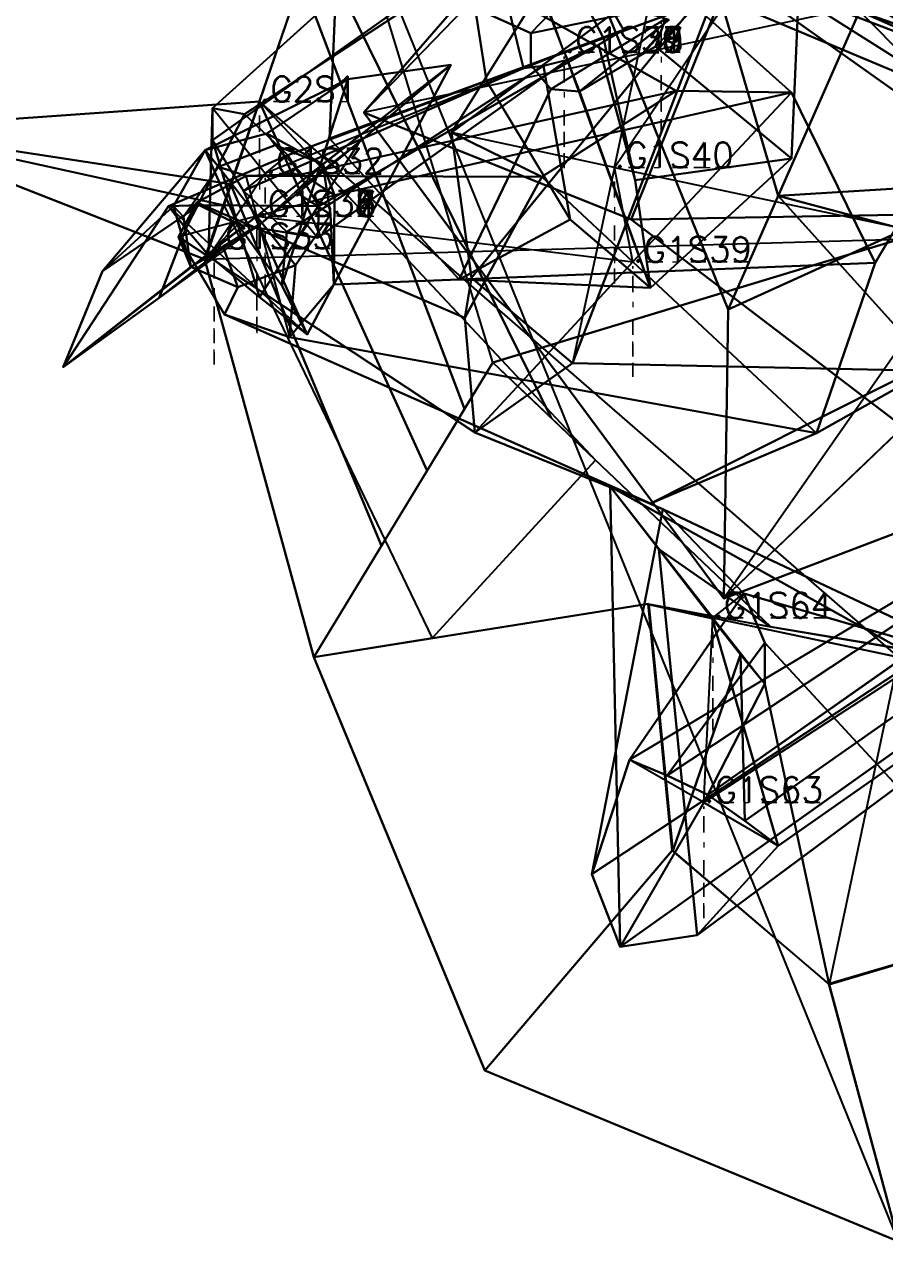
# Model space of a CAD drawing. Extents: x 34233638 to 35010029, y 7400000 to 8016345.
# Drawn here: x 34717082 to 34718112, y 7513563 to 7515020 of the extents above; entities that cross this region are included whole.
import ezdxf

# ---------------------------------------------------------------- set-up
doc = ezdxf.new("R2010")
doc.units = 0
doc.header["$LTSCALE"] = 6
doc.header["$MEASUREMENT"] = 0
doc.header["$PDMODE"] = 1
for name, color, linetype in [('T-3DF1', 245, 'CONTINUOUS'), ('T-3DF2', 243, 'CONTINUOUS'), ('T-3DF3', 241, 'CONTINUOUS'), ('T-3DF4', 243, 'CONTINUOUS'), ('T-3DF5', 245, 'CONTINUOUS'), ('T-3DF6', 247, 'CONTINUOUS'), ('T-3DF7', 249, 'CONTINUOUS'), ('T-3DF8', 247, 'CONTINUOUS'), ('V-FIL', 41, 'CONTINUOUS'), ('V-PROFIL', 65, 'CONTINUOUS'), ('V-PROFIL-C', 65, 'CONTINUOUS'), ('V-PROFIL-P', 65, 'CONTINUOUS'), ('V-STATION', 7, 'CONTINUOUS'), ('V-STATION-C1', 7, 'CONTINUOUS'), ('V-STATION-C2', 7, 'CONTINUOUS'), ('X-CONTOUR', 7, 'CONTINUOUS')]:
    doc.layers.add(name, color=color, linetype=linetype)
doc.styles.add('SIMPLEX', font='simplex')

# ---------------------------------------------------------------- blocks, each defined once
blk = doc.blocks.new('S1')
at = {"layer": 'T-3DF1'}
blk.add_3dface([(-808.2, 541.8, 324.4), (-558.2, 22.6, 646.6), (-700, 0), (-830.6, 476.6, -0.1)], dxfattribs=at)
at = {"layer": 'T-3DF2'}
blk.add_3dface([(-808.2, 541.8, 324.4), (-558.2, 22.6, 646.6), (-362.6, 235.8, 720.2), (-765.5, 665.7, 499.9)], dxfattribs=at)
at = {"layer": 'T-3DF3'}
blk.add_3dface([(-765.5, 665.7, 499.9), (-362.6, 235.8, 720.2), (-415.9, 286.5, 407.5), (-698.4, 860.5, 342.8)], dxfattribs=at)
at = {"layer": 'T-3DF4'}
for points in [[(-698.4, 860.5, 342.8), (-415.9, 286.5, 407.5), (-485.4, 352.7), (-667.8, 949.4, -0.1)], [(153.1, -321.7, 2263.8), (-83.2, -391.3, 2082), (0, -700), (495, -495)]]:
    blk.add_3dface(points, dxfattribs=at)
for points, invisible_edges in [([(-700, 0), (-485.4, 352.7), (0, 500), (-495, -495)], 4), ([(0, -700), (-495, -495), (0, 500), (485.4, 352.7)], 10)]:
    blk.add_3dface(points, dxfattribs=dict(at, invisible_edges=invisible_edges))
at = {"layer": 'T-3DF5'}
for points in [[(-715, 812.2, -5.5), (-519.3, 297), (-485.4, 352.7), (-667.8, 949.4, -0.1)], [(-83.2, -391.3, 2082), (-270.7, -231.6, 1900.2), (-495, -495), (0, -700)]]:
    blk.add_3dface(points, dxfattribs=at)
at = {"layer": 'T-3DF6'}
for points in [[(-765.5, 665.7, -10.1), (-564.3, 223.1), (-519.3, 297), (-715, 812.2, -5.5)], [(-270.7, -231.6, 1900.2), (-299.7, 63.7, 1824.9), (-700, 0), (-495, -495)]]:
    blk.add_3dface(points, dxfattribs=at)
at = {"layer": 'T-3DF7'}
for points in [[(-799.6, 566.6, -5.6), (-619, 133.2), (-564.3, 223.1), (-765.5, 665.7, -10.1)], [(-299.7, 63.7, 1824.9), (-152.8, 36.1, 1950.2), (-485.4, 352.7), (-700, 0)]]:
    blk.add_3dface(points, dxfattribs=at)
at = {"layer": 'T-3DF8'}
for points in [[(-830.6, 476.6, -0.1), (-700, 0), (-619, 133.2), (-799.6, 566.6, -5.6)], [(-152.8, 36.1, 1950.2), (2.1, 9.8, 2082), (0, 500), (-485.4, 352.7)]]:
    blk.add_3dface(points, dxfattribs=at)

msp = doc.modelspace()

# ---------------------------------------------------------------- linework, layer by layer
at = {"layer": 'T-3DF1'}
for points in [[(34717593, 7514891, -29248), (34717686, 7515040, -29124), (34718072, 7515258, -29441), (34718015, 7515203, -29510)], [(34718145, 7515014, -9938), (34718065, 7515066, -9815), (34717730, 7515254, -9637), (34717854, 7515115, -9869)], [(34718130, 7514977, -9382), (34717999, 7515060, -9300), (34718065, 7515066, -9815), (34718145, 7515014, -9938)], [(34718388, 7514907, -9194), (34718391, 7514910, -9039), (34717999, 7515060, -9300), (34718130, 7514977, -9382)], [(34717701, 7514838, -28845), (34717862, 7514941, -28769), (34717686, 7515040, -29124), (34717593, 7514891, -29248)], [(34717853, 7515026, -12091), (34717849, 7515027, -12062), (34717712, 7514943, -12138), (34717746, 7514940, -12156)], [(34717732, 7514978, -23706), (34717703, 7514971, -23680), (34717396, 7514772, -23701), (34717433, 7514765, -23768)], [(34717831, 7514705, -21912), (34717735, 7514787, -21912), (34717703, 7514971, -23680), (34717732, 7514978, -23706)], [(34717337, 7514781, -23836), (34717390, 7514708, -23759), (34717469, 7514955, -23958), (34717298, 7514870, -23995)], [(34717298, 7514870, -23995), (34717469, 7514955, -23958), (34717372, 7514890, -24604), (34717298, 7514870, -24604)], [(34717746, 7514940, -12156), (34717712, 7514943, -12138), (34717602, 7514715, -16134), (34717831, 7514705, -16134)], [(34717347, 7514839, -27954), (34717414, 7514841, -27937), (34717862, 7514941, -28769), (34717701, 7514838, -28845)], [(34717298, 7514739, -45558), (34717320, 7514804, -45233), (34716920, 7514892, -45503), (34716918, 7514888, -45558)], [(34717298, 7514870, -24604), (34717372, 7514890, -24604), (34717382, 7514876, -25334), (34717314, 7514850, -25334)], [(34717314, 7514850, -25334), (34717382, 7514876, -25334), (34717382, 7514876, -26024), (34717314, 7514850, -26024)], [(34717314, 7514850, -26024), (34717382, 7514876, -26024), (34717414, 7514841, -27937), (34717347, 7514839, -27954)], [(34717831, 7514705, -16134), (34717602, 7514715, -16134), (34717735, 7514787, -18644), (34717831, 7514705, -18644)], [(34717831, 7514705, -18644), (34717735, 7514787, -18644), (34717735, 7514787, -21912), (34717831, 7514705, -21912)], [(34717433, 7514765, -23768), (34717396, 7514772, -23701), (34717390, 7514708, -23759), (34717337, 7514781, -23836)], [(34718724, 7514577, -42045), (34718661, 7514597, -41941), (34717761, 7514003, -43283), (34717795, 7513916, -43405)], [(34717795, 7513916, -43405), (34717761, 7514003, -43283), (34717846, 7514440, -43227), (34717783, 7514467, -43432)], [(34717783, 7514467, -43432), (34717846, 7514440, -43227), (34718283, 7514234, -43344), (34718130, 7514273, -43476)]]:
    msp.add_3dface(points, dxfattribs=at)
at = {"layer": 'T-3DF2'}
for points in [[(34718181, 7515233, -32147), (34718060, 7515267, -32114), (34718331, 7514796, -32778), (34718449, 7514913, -32799)], [(34718391, 7514910, -9039), (34718395, 7514914, -8894), (34717908, 7515131, -9241), (34717999, 7515060, -9300)], [(34717862, 7514941, -28769), (34718000, 7514939, -28732), (34717838, 7515084, -29068), (34717686, 7515040, -29124)], [(34717849, 7515027, -12062), (34717844, 7515029, -12041), (34717688, 7514972, -12131), (34717712, 7514943, -12138)], [(34717703, 7514971, -23680), (34717679, 7514968, -23661), (34717344, 7514821, -23674), (34717396, 7514772, -23701)], [(34717469, 7514955, -23958), (34717592, 7514972, -23937), (34717439, 7514853, -24604), (34717372, 7514890, -24604)], [(34717390, 7514708, -23759), (34717420, 7514649, -23705), (34717592, 7514972, -23937), (34717469, 7514955, -23958)], [(34717712, 7514943, -12138), (34717688, 7514972, -12131), (34717447, 7514884, -16134), (34717602, 7514715, -16134)], [(34717735, 7514787, -21912), (34717635, 7514953, -21912), (34717679, 7514968, -23661), (34717703, 7514971, -23680)], [(34717602, 7514715, -16134), (34717447, 7514884, -16134), (34717635, 7514953, -18644), (34717735, 7514787, -18644)], [(34717735, 7514787, -18644), (34717635, 7514953, -18644), (34717635, 7514953, -21912), (34717735, 7514787, -21912)], [(34717414, 7514841, -27937), (34717453, 7514816, -27929), (34718000, 7514939, -28732), (34717862, 7514941, -28769)], [(34717320, 7514804, -45233), (34717363, 7514928, -45058), (34716922, 7514897, -45458), (34716920, 7514892, -45503)], [(34717372, 7514890, -24604), (34717439, 7514853, -24604), (34717439, 7514853, -25334), (34717382, 7514876, -25334)], [(34717382, 7514876, -25334), (34717439, 7514853, -25334), (34717439, 7514853, -26024), (34717382, 7514876, -26024)], [(34717382, 7514876, -26024), (34717439, 7514853, -26024), (34717453, 7514816, -27929), (34717414, 7514841, -27937)], [(34717396, 7514772, -23701), (34717344, 7514821, -23674), (34717420, 7514649, -23705), (34717390, 7514708, -23759)], [(34718661, 7514597, -41941), (34718621, 7514627, -41873), (34717806, 7514140, -43233), (34717761, 7514003, -43283)], [(34717761, 7514003, -43283), (34717806, 7514140, -43233), (34717943, 7514339, -43136), (34717846, 7514440, -43227)], [(34717846, 7514440, -43227), (34717943, 7514339, -43136), (34718428, 7514199, -43219), (34718283, 7514234, -43344)]]:
    msp.add_3dface(points, dxfattribs=at)
at = {"layer": 'T-3DF3'}
for points in [[(34718060, 7515267, -32114), (34718185, 7515721, -32141), (34717808, 7514787, -32801), (34718331, 7514796, -32778)], [(34718614, 7515333, -31638), (34718831, 7514914, -31658), (34718185, 7515721, -32141), (34718060, 7515267, -32114)], [(34717838, 7515084, -29068), (34718214, 7514926, -29125), (34718402, 7514969, -29428), (34718125, 7515306, -29378)], [(34717447, 7514884, -16134), (34717457, 7515114, -16134), (34717605, 7515145, -18644), (34717635, 7514953, -18644)], [(34717635, 7514953, -18644), (34717605, 7515145, -18644), (34717605, 7515145, -21912), (34717635, 7514953, -21912)], [(34717635, 7514953, -21912), (34717605, 7515145, -21912), (34717642, 7515119, -23678), (34717679, 7514968, -23661)], [(34717363, 7514928, -45058), (34717430, 7515123, -45215), (34716987, 7515076, -45496), (34716922, 7514897, -45458)], [(34717679, 7514968, -23661), (34717642, 7515119, -23678), (34717307, 7514882, -23701), (34717344, 7514821, -23674)], [(34718395, 7514914, -8894), (34718410, 7514932, -9026), (34718022, 7515110, -9300), (34717908, 7515131, -9241)], [(34717688, 7514972, -12131), (34717688, 7515010, -12138), (34717457, 7515114, -16134), (34717447, 7514884, -16134)], [(34718000, 7514939, -28732), (34718100, 7514735, -28765), (34718214, 7514926, -29125), (34717838, 7515084, -29068)], [(34717844, 7515029, -12041), (34717816, 7515036, -12056), (34717688, 7515010, -12138), (34717688, 7514972, -12131)], [(34717420, 7514649, -23705), (34717363, 7514694, -23767), (34717483, 7514880, -23965), (34717592, 7514972, -23937)], [(34717592, 7514972, -23937), (34717483, 7514880, -23965), (34717406, 7514820, -24604), (34717439, 7514853, -24604)], [(34717453, 7514816, -27929), (34717452, 7514709, -27937), (34718100, 7514735, -28765), (34718000, 7514939, -28732)], [(34717344, 7514821, -23674), (34717307, 7514882, -23701), (34717363, 7514694, -23767), (34717420, 7514649, -23705)], [(34717439, 7514853, -24604), (34717406, 7514820, -24604), (34717448, 7514793, -25334), (34717439, 7514853, -25334)], [(34717439, 7514853, -25334), (34717448, 7514793, -25334), (34717448, 7514793, -26024), (34717439, 7514853, -26024)], [(34717439, 7514853, -26024), (34717448, 7514793, -26024), (34717452, 7514709, -27937), (34717453, 7514816, -27929)], [(34718331, 7514796, -32778), (34717808, 7514787, -32801), (34718242, 7514456, -33713), (34718620, 7514818, -33697)], [(34718621, 7514627, -41873), (34718661, 7514657, -41941), (34717851, 7514121, -43315), (34717806, 7514140, -43233)], [(34717806, 7514140, -43233), (34717851, 7514121, -43315), (34717968, 7514280, -43244), (34717943, 7514339, -43136)], [(34717943, 7514339, -43136), (34717968, 7514280, -43244), (34718281, 7513941, -43294), (34718428, 7514199, -43219)]]:
    msp.add_3dface(points, dxfattribs=at)
at = {"layer": 'T-3DF4'}
for points in [[(34718185, 7515721, -32141), (34718386, 7515950, -32192), (34717488, 7514915, -32846), (34717808, 7514787, -32801)], [(34717688, 7515010, -12138), (34717711, 7515034, -12156), (34717626, 7515269, -16134), (34717457, 7515114, -16134)], [(34717642, 7515119, -23678), (34717639, 7515220, -23706), (34717307, 7514920, -23768), (34717307, 7514882, -23701)], [(34718410, 7514932, -9026), (34718421, 7514944, -9194), (34718170, 7515069, -9382), (34718022, 7515110, -9300)], [(34717816, 7515036, -12056), (34717805, 7515039, -12091), (34717711, 7515034, -12156), (34717688, 7515010, -12138)], [(34717307, 7514882, -23701), (34717307, 7514920, -23768), (34717302, 7514744, -23836), (34717363, 7514694, -23767)], [(34717808, 7514787, -32801), (34717488, 7514915, -32846), (34717919, 7514333, -33744), (34718242, 7514456, -33713)], [(34718100, 7514735, -28765), (34718030, 7514531, -28845), (34718375, 7514725, -29248), (34718214, 7514926, -29125)], [(34717363, 7514694, -23767), (34717302, 7514744, -23836), (34717366, 7514783, -23995), (34717483, 7514880, -23965)], [(34717483, 7514880, -23965), (34717366, 7514783, -23995), (34717366, 7514783, -24604), (34717406, 7514820, -24604)], [(34718242, 7514456, -33713), (34717919, 7514333, -33744), (34718490, 7514880, -34979), (34718514, 7514855, -34959)], [(34717406, 7514820, -24604), (34717366, 7514783, -24604), (34717406, 7514732, -25334), (34717448, 7514793, -25334)], [(34717448, 7514793, -26024), (34717406, 7514732, -26024), (34717399, 7514646, -27954), (34717452, 7514709, -27937)], [(34717448, 7514793, -25334), (34717406, 7514732, -25334), (34717406, 7514732, -26024), (34717448, 7514793, -26024)], [(34717452, 7514709, -27937), (34717399, 7514646, -27954), (34718030, 7514531, -28845), (34718100, 7514735, -28765)], [(34718661, 7514657, -41941), (34718724, 7514677, -42045), (34717900, 7514098, -43405), (34717851, 7514121, -43315)], [(34717851, 7514121, -43315), (34717900, 7514098, -43405), (34717968, 7514231, -43432), (34717968, 7514280, -43244)], [(34717968, 7514280, -43244), (34717968, 7514231, -43432), (34718045, 7513871, -43476), (34718281, 7513941, -43294)]]:
    msp.add_3dface(points, dxfattribs=at)
at = {"layer": 'T-3DF5'}
for points in [[(34718386, 7515950, -32192), (34718562, 7515701, -32242), (34717728, 7515163, -32890), (34717488, 7514915, -32846)], [(34717639, 7515220, -23706), (34717717, 7515156, -23749), (34717345, 7514913, -23834), (34717307, 7514920, -23768)], [(34717488, 7514915, -32846), (34717728, 7515163, -32890), (34717924, 7514679, -33775), (34717919, 7514333, -33744)], [(34717919, 7514333, -33744), (34717924, 7514679, -33775), (34718496, 7514939, -35017), (34718490, 7514880, -34979)], [(34717307, 7514920, -23768), (34717345, 7514913, -23834), (34717275, 7514776, -23872), (34717302, 7514744, -23836)], [(34718534, 7514719, -29510), (34718275, 7514833, -29591), (34717984, 7514815, -29931), (34718188, 7514589, -29878)], [(34718188, 7514589, -29878), (34717984, 7514815, -29931), (34718537, 7514668, -31732), (34718838, 7514607, -31695)], [(34717302, 7514744, -23836), (34717275, 7514776, -23872), (34717243, 7514693, -24024), (34717366, 7514783, -23995)], [(34717366, 7514783, -23995), (34717243, 7514693, -24024), (34717320, 7514753, -24604), (34717366, 7514783, -24604)], [(34717366, 7514783, -24604), (34717320, 7514753, -24604), (34717337, 7514706, -25334), (34717406, 7514732, -25334)], [(34717406, 7514732, -26024), (34717337, 7514706, -26024), (34717321, 7514673, -27970), (34717399, 7514646, -27954)], [(34717406, 7514732, -25334), (34717337, 7514706, -25334), (34717337, 7514706, -26024), (34717406, 7514732, -26024)], [(34718030, 7514531, -28845), (34717831, 7514447, -28924), (34718147, 7514606, -29371), (34718375, 7514725, -29248)], [(34717399, 7514646, -27954), (34717321, 7514673, -27970), (34717831, 7514447, -28924), (34718030, 7514531, -28845)], [(34718724, 7514677, -42045), (34718786, 7514657, -42149), (34717944, 7514067, -43495), (34717900, 7514098, -43405)], [(34717968, 7514231, -43432), (34717939, 7514266, -43437), (34717858, 7514031, -43658), (34718045, 7513871, -43476)], [(34717900, 7514098, -43405), (34717944, 7514067, -43495), (34717939, 7514266, -43437), (34717968, 7514231, -43432)]]:
    msp.add_3dface(points, dxfattribs=at)
at = {"layer": 'T-3DF6'}
for points in [[(34717728, 7515163, -32890), (34718209, 7515367, -32913), (34718135, 7515158, -33791), (34717924, 7514679, -33775)], [(34718275, 7514833, -29591), (34717919, 7515086, -29641), (34717852, 7515267, -29960), (34717984, 7514815, -29931)], [(34717984, 7514815, -29931), (34717852, 7515267, -29960), (34718163, 7514954, -31752), (34718537, 7514668, -31732)], [(34717855, 7515259, -16134), (34718010, 7515090, -16134), (34717775, 7515004, -18644), (34717695, 7515159, -18644)], [(34718330, 7515080, -10101), (34718310, 7514931, -10174), (34717962, 7515161, -9948), (34717987, 7515230, -9925)], [(34717717, 7515156, -23749), (34717799, 7515014, -23772), (34717397, 7514864, -23862), (34717345, 7514913, -23834)], [(34717695, 7515159, -18644), (34717775, 7515004, -18644), (34717775, 7515004, -21912), (34717695, 7515159, -21912)], [(34717695, 7515159, -21912), (34717775, 7515004, -21912), (34717799, 7515014, -23772), (34717717, 7515156, -23749)], [(34717924, 7514679, -33775), (34718135, 7515158, -33791), (34718530, 7514974, -35035), (34718496, 7514939, -35017)], [(34717413, 7515075, -45563), (34717363, 7514928, -45568), (34716922, 7514897, -45708), (34716990, 7515086, -45660)], [(34718147, 7514606, -29371), (34717738, 7514615, -29429), (34717919, 7515086, -29641), (34718275, 7514833, -29591)], [(34717345, 7514913, -23834), (34717397, 7514864, -23862), (34717254, 7514803, -23902), (34717275, 7514776, -23872)], [(34717275, 7514776, -23872), (34717254, 7514803, -23902), (34717128, 7514610, -24052), (34717243, 7514693, -24024)], [(34717337, 7514706, -26024), (34717281, 7514730, -26024), (34717266, 7514766, -27978), (34717321, 7514673, -27970)], [(34717321, 7514673, -27970), (34717266, 7514766, -27978), (34717621, 7514532, -28957), (34717831, 7514447, -28924)], [(34717243, 7514693, -24024), (34717128, 7514610, -24052), (34717281, 7514730, -24604), (34717320, 7514753, -24604)], [(34717320, 7514753, -24604), (34717281, 7514730, -24604), (34717281, 7514730, -25334), (34717337, 7514706, -25334)], [(34717337, 7514706, -25334), (34717281, 7514730, -25334), (34717281, 7514730, -26024), (34717337, 7514706, -26024)], [(34718786, 7514657, -42149), (34718827, 7514627, -42216), (34717984, 7514037, -43576), (34717944, 7514067, -43495)], [(34717831, 7514447, -28924), (34717621, 7514532, -28957), (34717738, 7514615, -29429), (34718147, 7514606, -29371)], [(34717939, 7514266, -43437), (34717905, 7514309, -43442), (34717829, 7514326, -43733), (34717858, 7514031, -43658)], [(34717944, 7514067, -43495), (34717984, 7514037, -43576), (34717905, 7514309, -43442), (34717939, 7514266, -43437)]]:
    msp.add_3dface(points, dxfattribs=at)
at = {"layer": 'T-3DF7'}
for points in [[(34717852, 7515267, -29960), (34717931, 7515413, -29935), (34718143, 7515120, -31734), (34718163, 7514954, -31752)], [(34718310, 7514931, -10174), (34718230, 7514971, -10060), (34717906, 7515114, -9925), (34717962, 7515161, -9948)], [(34717738, 7514615, -29429), (34717617, 7514717, -29373), (34717964, 7515142, -29578), (34717919, 7515086, -29641)], [(34718010, 7515090, -16134), (34718000, 7514860, -16134), (34717813, 7514834, -18644), (34717775, 7515004, -18644)], [(34717890, 7515046, -12259), (34717837, 7514994, -12219), (34718000, 7514860, -16134), (34718010, 7515090, -16134)], [(34717844, 7515029, -12141), (34717849, 7515027, -12121), (34717837, 7514994, -12219), (34717890, 7515046, -12259)], [(34717799, 7515014, -23772), (34717769, 7514996, -23742), (34717434, 7514803, -23834), (34717397, 7514864, -23862)], [(34717775, 7515004, -21912), (34717813, 7514834, -21912), (34717769, 7514996, -23742), (34717799, 7515014, -23772)], [(34717775, 7515004, -18644), (34717813, 7514834, -18644), (34717813, 7514834, -21912), (34717775, 7515004, -21912)], [(34717363, 7514928, -45568), (34717329, 7514829, -45563), (34716920, 7514892, -45638), (34716922, 7514897, -45708)], [(34717397, 7514864, -23862), (34717434, 7514803, -23834), (34717291, 7514804, -23879), (34717254, 7514803, -23902)], [(34717254, 7514803, -23902), (34717291, 7514804, -23879), (34717175, 7514725, -24031), (34717128, 7514610, -24052)], [(34717128, 7514610, -24052), (34717175, 7514725, -24031), (34717260, 7514803, -24604), (34717281, 7514730, -24604)], [(34717281, 7514730, -24604), (34717260, 7514803, -24604), (34717272, 7514790, -25334), (34717281, 7514730, -25334)], [(34717281, 7514730, -26024), (34717272, 7514790, -26024), (34717288, 7514807, -27970), (34717266, 7514766, -27978)], [(34717266, 7514766, -27978), (34717288, 7514807, -27970), (34717609, 7514669, -28920), (34717621, 7514532, -28957)], [(34717281, 7514730, -25334), (34717272, 7514790, -25334), (34717272, 7514790, -26024), (34717281, 7514730, -26024)], [(34717621, 7514532, -28957), (34717609, 7514669, -28920), (34717617, 7514717, -29373), (34717738, 7514615, -29429)], [(34718827, 7514627, -42216), (34718786, 7514597, -42149), (34717887, 7513930, -43526), (34717984, 7514037, -43576)], [(34717905, 7514309, -43442), (34717841, 7514392, -43437), (34717975, 7514299, -43608), (34717829, 7514326, -43733)], [(34717984, 7514037, -43576), (34717887, 7513930, -43526), (34717841, 7514392, -43437), (34717905, 7514309, -43442)]]:
    msp.add_3dface(points, dxfattribs=at)
at = {"layer": 'T-3DF8'}
for points in [[(34717617, 7514717, -29373), (34717593, 7514891, -29248), (34718015, 7515203, -29510), (34717964, 7515142, -29578)], [(34718230, 7514971, -10060), (34718145, 7515014, -9938), (34717854, 7515115, -9869), (34717906, 7515114, -9925)], [(34717849, 7515027, -12121), (34717853, 7515026, -12091), (34717746, 7514940, -12156), (34717837, 7514994, -12219)], [(34717769, 7514996, -23742), (34717732, 7514978, -23706), (34717433, 7514765, -23768), (34717434, 7514803, -23834)], [(34717813, 7514834, -21912), (34717831, 7514705, -21912), (34717732, 7514978, -23706), (34717769, 7514996, -23742)], [(34717837, 7514994, -12219), (34717746, 7514940, -12156), (34717831, 7514705, -16134), (34718000, 7514860, -16134)], [(34717329, 7514829, -45563), (34717298, 7514739, -45558), (34716918, 7514888, -45558), (34716920, 7514892, -45638)], [(34717609, 7514669, -28920), (34717701, 7514838, -28845), (34717593, 7514891, -29248), (34717617, 7514717, -29373)], [(34717291, 7514804, -23879), (34717337, 7514781, -23836), (34717298, 7514870, -23995), (34717175, 7514725, -24031)], [(34717175, 7514725, -24031), (34717298, 7514870, -23995), (34717298, 7514870, -24604), (34717260, 7514803, -24604)], [(34717260, 7514803, -24604), (34717298, 7514870, -24604), (34717314, 7514850, -25334), (34717272, 7514790, -25334)], [(34718000, 7514860, -16134), (34717831, 7514705, -16134), (34717831, 7514705, -18644), (34717813, 7514834, -18644)], [(34717272, 7514790, -25334), (34717314, 7514850, -25334), (34717314, 7514850, -26024), (34717272, 7514790, -26024)], [(34717272, 7514790, -26024), (34717314, 7514850, -26024), (34717347, 7514839, -27954), (34717288, 7514807, -27970)], [(34717288, 7514807, -27970), (34717347, 7514839, -27954), (34717701, 7514838, -28845), (34717609, 7514669, -28920)], [(34717813, 7514834, -18644), (34717831, 7514705, -18644), (34717831, 7514705, -21912), (34717813, 7514834, -21912)], [(34717434, 7514803, -23834), (34717433, 7514765, -23768), (34717337, 7514781, -23836), (34717291, 7514804, -23879)], [(34718786, 7514597, -42149), (34718724, 7514577, -42045), (34717795, 7513916, -43405), (34717887, 7513930, -43526)], [(34717887, 7513930, -43526), (34717795, 7513916, -43405), (34717783, 7514467, -43432), (34717841, 7514392, -43437)], [(34717841, 7514392, -43437), (34717783, 7514467, -43432), (34718130, 7514273, -43476), (34717975, 7514299, -43608)]]:
    msp.add_3dface(points, dxfattribs=at)
at = {"layer": 'V-FIL'}
for points in [[(34717788, 7514849, -29248), (34718022, 7515196, -29510)], [(34717844, 7515029, -12091), (34717728, 7514987, -12156)], [(34717728, 7514987, -23706), (34717370, 7514842, -23768)], [(34717728, 7514987, -12156), (34717728, 7514987, -16134)], [(34717728, 7514987, -16134), (34717728, 7514987, -18644)], [(34717728, 7514987, -18644), (34717728, 7514987, -21912)], [(34717728, 7514987, -21912), (34717728, 7514987, -23706)], [(34717363, 7514928, -45558), (34716922, 7514897, -45558)], [(34718128, 7514263, -45558), (34717363, 7514928, -45558)], [(34717370, 7514842, -23768), (34717309, 7514752, -23836)], [(34717810, 7514736, -28845), (34717788, 7514849, -29248)], [(34717309, 7514752, -23836), (34717360, 7514791, -23995)], [(34717360, 7514791, -23995), (34717360, 7514791, -24604)], [(34717360, 7514791, -24604), (34717360, 7514791, -25334)], [(34717360, 7514791, -25334), (34717360, 7514791, -26024)], [(34717360, 7514791, -26024), (34717360, 7514791, -27954)], [(34717360, 7514791, -27954), (34717810, 7514736, -28845)], [(34718724, 7514627, -42045), (34717895, 7514089, -43405)], [(34717895, 7514089, -43405), (34717906, 7514310, -43432)], [(34717906, 7514310, -43432), (34718128, 7514263, -43476)]]:
    msp.add_polyline3d(points, dxfattribs=at)
at = {"layer": 'V-PROFIL', "extrusion": (-0.483977, -0.176153, -0.857167)}
for p in [(34717687.9, 7515009.9, -12138.2), (34717836.5, 7514994.1, -12218.9), (34717712.1, 7514943.4, -12138.2)]:
    msp.add_point(p, dxfattribs=at)
at = {"layer": 'V-PROFIL', "extrusion": (-0.612484, -0.235111, -0.75471)}
for p in [(34717769.1, 7514996.4, -23742.3), (34717702.6, 7514971.1, -23680.5)]:
    msp.add_point(p, dxfattribs=at)
at = {"layer": 'V-PROFIL', "extrusion": (0.15036, 0.117474, -0.981627)}
for p in [(34717468.8, 7514954.7, -23958.2), (34717482.9, 7514880.4, -23965), (34717174.5, 7514724.8, -24030.8), (34717243.2, 7514693.2, -24024.1)]:
    msp.add_point(p, dxfattribs=at)
at = {"layer": 'V-PROFIL', "extrusion": (0.255481, 0.27397, -0.927184)}
for p in [(34717862.4, 7514941.4, -28769.4), (34718099.6, 7514734.9, -28765.1), (34717608.9, 7514669.5, -28919.6), (34717831.3, 7514447.2, -28924)]:
    msp.add_point(p, dxfattribs=at)
at = {"layer": 'V-PROFIL', "extrusion": (-0.730278, -0.591368, -0.34202)}
for p in [(34717344.7, 7514912.5, -23834.1), (34717307.1, 7514882.1, -23701.2), (34717433.7, 7514802.6, -23834.1), (34717396.1, 7514772.2, -23701.2)]:
    msp.add_point(p, dxfattribs=at)
at = {"layer": 'V-PROFIL', "extrusion": (0, 0, -1)}
for p in [(34717371.9, 7514890.3, -24603.5), (34717382.5, 7514876.1, -25333.5), (34717382.5, 7514876.1, -26023.5), (34718000.4, 7514860.2, -16134.4), (34717813.3, 7514833.9, -18644.4), (34717813.3, 7514833.9, -21912.4), (34717406.4, 7514820.2, -24603.5), (34717260.5, 7514803.3, -24603.5), (34717271.7, 7514789.5, -25333.5), (34717271.7, 7514789.5, -26023.5), (34717447.7, 7514792.6, -25333.5), (34717447.7, 7514792.6, -26023.5), (34717735.5, 7514787.1, -18644.4), (34717735.5, 7514787.1, -21912.4), (34717320.2, 7514752.9, -24603.5), (34717601.7, 7514715.1, -16134.4), (34717336.9, 7514706.1, -25333.5), (34717336.9, 7514706.1, -26023.5)]:
    msp.add_point(p, dxfattribs=at)
at = {"layer": 'V-PROFIL', "extrusion": (-0.945519, 0.325568, 0)}
for p in [(34717328.6, 7514829.1, -45563.5), (34717320, 7514804.3, -45233.5)]:
    msp.add_point(p, dxfattribs=at)
at = {"layer": 'V-PROFIL', "extrusion": (0.233679, 0.062614, -0.970296)}
for p in [(34717413.5, 7514840.7, -27937.3), (34717288.3, 7514807.2, -27969.7), (34717452.1, 7514708.5, -27936.6), (34717321, 7514673.4, -27970.4)]:
    msp.add_point(p, dxfattribs=at)
at = {"layer": 'V-PROFIL', "extrusion": (0.274966, 0.019227, -0.961262)}
msp.add_point((34717984, 7514815.3, -29931.4), dxfattribs=at)
at = {"layer": 'V-PROFIL', "extrusion": (0.479811, -0.447431, -0.75471)}
for p in [(34717291.3, 7514804.2, -23878.5), (34717275.1, 7514775.6, -23871.9), (34717389.9, 7514707.7, -23758.7), (34717363.4, 7514693.6, -23767.2)]:
    msp.add_point(p, dxfattribs=at)
at = {"layer": 'V-PROFIL', "extrusion": (0.04677, -0.220035, -0.97437)}
msp.add_point((34717807.7, 7514787, -32801.2), dxfattribs=at)
at = {"layer": 'V-PROFIL', "extrusion": (0.125124, 0.588664, -0.798636)}
msp.add_point((34717617.1, 7514716.5, -29373), dxfattribs=at)
at = {"layer": 'V-PROFIL', "extrusion": (0.128144, -0.089727, -0.987688)}
msp.add_point((34717923.5, 7514679.2, -33775.2), dxfattribs=at)
at = {"layer": 'V-PROFIL', "extrusion": (0.778309, 0.608082, -0.156434)}
for p in [(34717845.9, 7514440, -43227.1), (34717841.2, 7514392, -43437.2), (34717968, 7514279.5, -43243.9), (34717939.4, 7514266.2, -43437.5)]:
    msp.add_point(p, dxfattribs=at)
at = {"layer": 'V-PROFIL', "extrusion": (0.628741, -0.133643, -0.766044)}
for p in [(34717975.4, 7514298.9, -43607.6), (34717857.5, 7514031.1, -43657.7)]:
    msp.add_point(p, dxfattribs=at)
at = {"layer": 'V-PROFIL', "extrusion": (-0.742329, 0.428584, -0.515038)}
for p in [(34717850.9, 7514120.6, -43314.8), (34717944.4, 7514066.6, -43494.5), (34717761.1, 7514002.8, -43283.4), (34717887.3, 7513930, -43525.9)]:
    msp.add_point(p, dxfattribs=at)
at = {"layer": 'V-PROFIL-C'}
for points in [[(34717728, 7514987, -16134), (34718010, 7515090, -16134)], [(34717788, 7514849, -29248), (34717838, 7515084, -29068)], [(34717728, 7514987, -12156), (34717890, 7515046, -12259)], [(34717728, 7514987, -23706), (34717799, 7515014, -23772)], [(34717728, 7514987, -18644), (34717775, 7515004, -18644)], [(34717728, 7514987, -21912), (34717775, 7515004, -21912)], [(34717728, 7514987, -16134), (34717447, 7514884, -16134)], [(34717728, 7514987, -18644), (34717635, 7514953, -18644)], [(34717728, 7514987, -21912), (34717635, 7514953, -21912)], [(34717728, 7514987, -23706), (34717679, 7514968, -23661)], [(34717728, 7514987, -12156), (34717688, 7514972, -12131)], [(34717360, 7514791, -23995), (34717592, 7514972, -23937)], [(34717810, 7514736, -28845), (34718000, 7514939, -28732)], [(34717363, 7514928, -45558), (34717363, 7514928, -45058)], [(34717363, 7514928, -45558), (34717363, 7514928, -45568)], [(34717370, 7514842, -23768), (34717397, 7514864, -23862)], [(34717370, 7514842, -23768), (34717344, 7514821, -23674)], [(34717360, 7514791, -24604), (34717439, 7514853, -24604)], [(34717360, 7514791, -25334), (34717439, 7514853, -25334)], [(34717360, 7514791, -26024), (34717439, 7514853, -26024)], [(34717788, 7514849, -29248), (34717738, 7514615, -29429)], [(34717360, 7514791, -27954), (34717453, 7514816, -27929)], [(34717309, 7514752, -23836), (34717254, 7514803, -23902)], [(34717360, 7514791, -23995), (34717128, 7514610, -24052)], [(34717360, 7514791, -27954), (34717266, 7514766, -27978)], [(34717360, 7514791, -24604), (34717281, 7514730, -24604)], [(34717360, 7514791, -25334), (34717281, 7514730, -25334)], [(34717360, 7514791, -26024), (34717281, 7514730, -26024)], [(34717309, 7514752, -23836), (34717420, 7514649, -23705)], [(34717810, 7514736, -28845), (34717621, 7514532, -28957)], [(34717906, 7514310, -43432), (34717943, 7514339, -43136)], [(34718128, 7514263, -43476), (34717829, 7514326, -43733)], [(34717906, 7514310, -43432), (34717905, 7514309, -43442)], [(34717895, 7514089, -43405), (34717806, 7514140, -43233)], [(34717895, 7514089, -43405), (34717984, 7514037, -43576)]]:
    msp.add_polyline3d(points, dxfattribs=at)
at = {"layer": 'V-PROFIL-P'}
for points in [[(34717728, 7514987, -16134), (34717626, 7515269, -16134)], [(34717728, 7514987, -18644), (34717626, 7515269, -18644)], [(34717728, 7514987, -21912), (34717626, 7515269, -21912)], [(34717728, 7514987, -23706), (34717639, 7515220, -23706)], [(34717363, 7514928, -45558), (34717460, 7515212, -45558)], [(34718270, 7515082, -32846), (34717488, 7514915, -32846)], [(34717728, 7514987, -12156), (34717711, 7515034, -12156)], [(34717728, 7514987, -12156), (34717746, 7514940, -12156)], [(34717728, 7514987, -16134), (34717831, 7514705, -16134)], [(34717728, 7514987, -18644), (34717831, 7514705, -18644)], [(34717728, 7514987, -21912), (34717831, 7514705, -21912)], [(34717728, 7514987, -23706), (34717732, 7514978, -23706)], [(34718377, 7514988, -33744), (34717919, 7514333, -33744)], [(34717363, 7514928, -45558), (34717298, 7514739, -45558)], [(34717370, 7514842, -23768), (34717307, 7514920, -23768)], [(34717788, 7514849, -29248), (34717593, 7514891, -29248)], [(34717360, 7514791, -23995), (34717298, 7514870, -23995)], [(34717360, 7514791, -24604), (34717298, 7514870, -24604)], [(34717360, 7514791, -25334), (34717314, 7514850, -25334)], [(34717360, 7514791, -26024), (34717314, 7514850, -26024)], [(34717370, 7514842, -23768), (34717433, 7514765, -23768)], [(34717788, 7514849, -29248), (34718375, 7514725, -29248)], [(34717360, 7514791, -27954), (34717347, 7514839, -27954)], [(34717810, 7514736, -28845), (34717701, 7514838, -28845)], [(34717360, 7514791, -23995), (34717366, 7514783, -23995)], [(34717360, 7514791, -24604), (34717366, 7514783, -24604)], [(34717360, 7514791, -25334), (34717406, 7514732, -25334)], [(34717360, 7514791, -26024), (34717406, 7514732, -26024)], [(34717360, 7514791, -27954), (34717399, 7514646, -27954)], [(34717309, 7514752, -23836), (34717337, 7514781, -23836)], [(34717309, 7514752, -23836), (34717302, 7514744, -23836)], [(34717810, 7514736, -28845), (34718030, 7514531, -28845)], [(34717906, 7514310, -43432), (34717783, 7514467, -43432)], [(34717906, 7514310, -43432), (34717968, 7514231, -43432)], [(34718128, 7514263, -43476), (34718045, 7513871, -43476)], [(34717895, 7514089, -43405), (34717900, 7514098, -43405)], [(34717895, 7514089, -43405), (34717795, 7513916, -43405)]]:
    msp.add_polyline3d(points, dxfattribs=at)
at = {"layer": 'X-CONTOUR'}
for p, q in [((34718386, 7515950, -100000), (34717488, 7514915, -100000)), ((34717639, 7515220, -100000), (34717307, 7514920, -100000)), ((34718128, 7513563, -100000), (34717460, 7515212, -100000)), ((34717593, 7514891, -100000), (34718015, 7515203, -100000)), ((34717853, 7515026, -100000), (34717746, 7514940, -100000)), ((34717732, 7514978, -100000), (34717433, 7514765, -100000)), ((34717831, 7514705, -100000), (34717732, 7514978, -100000)), ((34717746, 7514940, -100000), (34717831, 7514705, -100000)), ((34717307, 7514920, -100000), (34717302, 7514744, -100000)), ((34717488, 7514915, -100000), (34717919, 7514333, -100000)), ((34717298, 7514739, -100000), (34716918, 7514888, -100000)), ((34717701, 7514838, -100000), (34717593, 7514891, -100000)), ((34717337, 7514781, -100000), (34717298, 7514870, -100000)), ((34717298, 7514870, -100000), (34717298, 7514870, -100000)), ((34717298, 7514870, -100000), (34717314, 7514850, -100000)), ((34717919, 7514333, -100000), (34718490, 7514880, -100000)), ((34717314, 7514850, -100000), (34717314, 7514850, -100000)), ((34717314, 7514850, -100000), (34717347, 7514839, -100000)), ((34717347, 7514839, -100000), (34717701, 7514838, -100000)), ((34717302, 7514744, -100000), (34717366, 7514783, -100000)), ((34717366, 7514783, -100000), (34717366, 7514783, -100000)), ((34717366, 7514783, -100000), (34717406, 7514732, -100000)), ((34717433, 7514765, -100000), (34717337, 7514781, -100000)), ((34718128, 7514763, -100000), (34717298, 7514739, -100000)), ((34717406, 7514732, -100000), (34717399, 7514646, -100000)), ((34717406, 7514732, -100000), (34717406, 7514732, -100000)), ((34718030, 7514531, -100000), (34718375, 7514725, -100000)), ((34717831, 7514705, -100000), (34717831, 7514705, -100000)), ((34717831, 7514705, -100000), (34717831, 7514705, -100000)), ((34718724, 7514677, -100000), (34717900, 7514098, -100000)), ((34717399, 7514646, -100000), (34718030, 7514531, -100000)), ((34718724, 7514577, -100000), (34717795, 7513916, -100000)), ((34717795, 7513916, -100000), (34717783, 7514467, -100000)), ((34717783, 7514467, -100000), (34718130, 7514273, -100000)), ((34717900, 7514098, -100000), (34717968, 7514231, -100000)), ((34717968, 7514231, -100000), (34718045, 7513871, -100000)), ((34718045, 7513871, -100000), (34718128, 7513563, -100000))]:
    msp.add_line(p, q, dxfattribs=at)

# ---------------------------------------------------------------- block references
at = {"layer": 'T-3DF1'}
msp.add_blockref('S1', (34718128, 7514263, -45558), dxfattribs=at)

# ---------------------------------------------------------------- texts
at = {"layer": 'V-STATION', "style": 'SIMPLEX'}
for s, p in [('.G1S27', (34717728, 7514987, -12156)), ('.G1S28', (34717728, 7514987, -16134)), ('.G1S29', (34717728, 7514987, -18644)), ('.G1S30', (34717728, 7514987, -21912)), ('.G1S31', (34717728, 7514987, -23706)), ('.G2S1', (34717363, 7514928, -45558)), ('.G1S32', (34717370, 7514842, -23768)), ('.G1S40', (34717788, 7514849, -29248)), ('.G1S34', (34717360, 7514791, -23995)), ('.G1S35', (34717360, 7514791, -24604)), ('.G1S36', (34717360, 7514791, -25334)), ('.G1S37', (34717360, 7514791, -26024)), ('.G1S38', (34717360, 7514791, -27954)), ('.G1S33', (34717309, 7514752, -23836)), ('.G1S39', (34717810, 7514736, -28845)), ('.G1S64', (34717906, 7514310, -43432)), ('.G1S63', (34717895, 7514089, -43405))]:
    msp.add_text(s, height=30, dxfattribs=at).set_placement(p)
at = {"layer": 'V-STATION-C1', "extrusion": (5.32184e-17, -1, 2.66092e-16), "style": 'SIMPLEX'}
for s, p in [('.G1S27', (34717728, -12156, -7514987)), ('.G1S28', (34717728, -16134, -7514987)), ('.G1S29', (34717728, -18644, -7514987)), ('.G1S30', (34717728, -21912, -7514987)), ('.G1S31', (34717728, -23706, -7514987)), ('.G2S1', (34717363, -45558, -7514928)), ('.G1S32', (34717370, -23768, -7514842)), ('.G1S40', (34717788, -29248, -7514849)), ('.G1S34', (34717360, -23995, -7514791)), ('.G1S35', (34717360, -24604, -7514791)), ('.G1S36', (34717360, -25334, -7514791)), ('.G1S37', (34717360, -26024, -7514791)), ('.G1S38', (34717360, -27954, -7514791)), ('.G1S33', (34717309, -23836, -7514752)), ('.G1S39', (34717810, -28845, -7514736)), ('.G1S64', (34717906, -43432, -7514310)), ('.G1S63', (34717895, -43405, -7514089))]:
    msp.add_text(s, height=30, dxfattribs=at).set_placement(p)
at = {"layer": 'V-STATION-C2', "extrusion": (-1, -3.87043e-15, 7.74086e-15), "style": 'SIMPLEX'}
for s, p in [('.G1S26', (-7515029, -12091, -34717844)), ('.G1S27', (-7514987, -12156, -34717728)), ('.G1S28', (-7514987, -16134, -34717728)), ('.G1S29', (-7514987, -18644, -34717728)), ('.G1S30', (-7514987, -21912, -34717728)), ('.G1S31', (-7514987, -23706, -34717728)), ('.G2S1', (-7514928, -45558, -34717363)), ('.G1S40', (-7514849, -29248, -34717788)), ('.G1S32', (-7514842, -23768, -34717370)), ('.G1S34', (-7514791, -23995, -34717360)), ('.G1S35', (-7514791, -24604, -34717360)), ('.G1S36', (-7514791, -25334, -34717360)), ('.G1S37', (-7514791, -26024, -34717360)), ('.G1S38', (-7514791, -27954, -34717360)), ('.G1S33', (-7514752, -23836, -34717309)), ('.G1S39', (-7514736, -28845, -34717810)), ('.G1S64', (-7514310, -43432, -34717906)), ('.G1S63', (-7514089, -43405, -34717895))]:
    msp.add_text(s, height=30, dxfattribs=at).set_placement(p)

doc.saveas('drawing.dxf')
